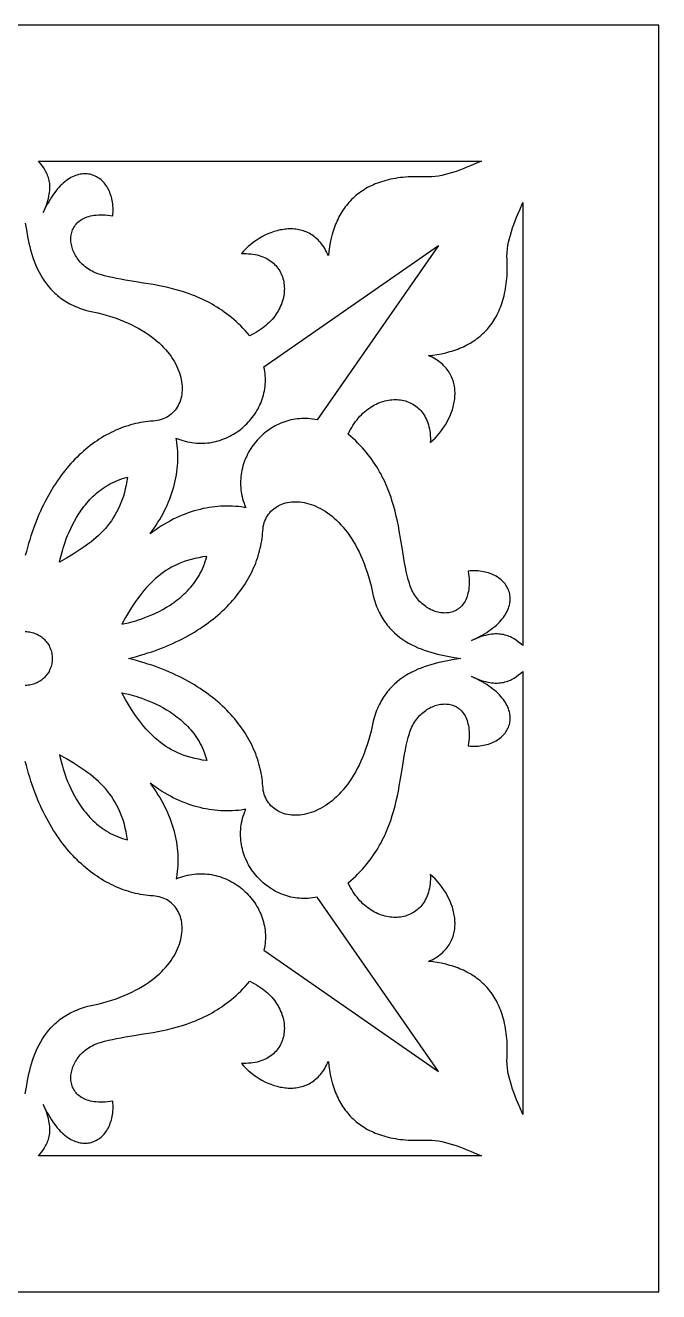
# Model space of a CAD drawing. Extents: x -35 to 35, y -35 to 35.
# Drawn here: x 0 to 35, y -35 to 35 of the extents above; entities that cross this region are included whole.
import ezdxf

# ---------------------------------------------------------------- set-up
doc = ezdxf.new("R2010")
doc.units = 0
doc.header["$MEASUREMENT"] = 0
doc.layers.add('LAYER_1', color=18, linetype='CONTINUOUS')

msp = doc.modelspace()

# ---------------------------------------------------------------- linework, layer by layer
at = {"layer": 'LAYER_1'}
for points in [[(-35, -35), (35, -35), (35, 35), (-35, 35)], [(0.721, 27.5), (25.201, 27.5), (24.801, 27.321), (24.6, 27.235), (24.399, 27.152), (24.199, 27.072), (23.999, 26.997), (23.8, 26.926), (23.603, 26.861), (23.407, 26.802), (23.212, 26.751), (23.02, 26.706), (22.83, 26.67), (22.643, 26.643), (22.459, 26.625), (22.368, 26.62), (22.279, 26.618), (22.189, 26.618), (22.101, 26.621), (21.937, 26.628), (21.775, 26.632), (21.617, 26.633), (21.461, 26.631), (21.308, 26.627), (21.158, 26.619), (21.01, 26.609), (20.866, 26.596), (20.724, 26.58), (20.585, 26.561), (20.448, 26.54), (20.315, 26.516), (20.184, 26.489), (20.056, 26.46), (19.93, 26.428), (19.807, 26.394), (19.687, 26.357), (19.569, 26.317), (19.454, 26.275), (19.342, 26.231), (19.232, 26.184), (19.125, 26.135), (19.02, 26.083), (18.918, 26.029), (18.818, 25.973), (18.721, 25.914), (18.626, 25.854), (18.534, 25.791), (18.444, 25.725), (18.357, 25.658), (18.272, 25.589), (18.19, 25.517), (18.11, 25.443), (18.032, 25.367), (17.957, 25.289), (17.884, 25.21), (17.814, 25.128), (17.746, 25.044), (17.68, 24.958), (17.616, 24.871), (17.555, 24.781), (17.496, 24.69), (17.439, 24.597), (17.385, 24.502), (17.333, 24.405), (17.283, 24.307), (17.235, 24.207), (17.189, 24.105), (17.146, 24.002), (17.105, 23.897), (17.065, 23.79), (17.028, 23.682), (16.994, 23.572), (16.961, 23.461), (16.901, 23.235), (16.85, 23.002), (16.807, 22.764), (16.772, 22.521), (16.745, 22.273), (16.698, 22.378), (16.649, 22.479), (16.597, 22.575), (16.543, 22.667), (16.487, 22.755), (16.429, 22.839), (16.369, 22.919), (16.308, 22.995), (16.244, 23.066), (16.179, 23.134), (16.112, 23.198), (16.043, 23.258), (15.973, 23.315), (15.902, 23.367), (15.829, 23.416), (15.754, 23.462), (15.679, 23.504), (15.602, 23.542), (15.524, 23.577), (15.445, 23.608), (15.365, 23.636), (15.284, 23.661), (15.203, 23.682), (15.12, 23.701), (15.037, 23.716), (14.953, 23.728), (14.868, 23.737), (14.783, 23.743), (14.698, 23.746), (14.612, 23.746), (14.526, 23.743), (14.439, 23.737), (14.352, 23.729), (14.266, 23.718), (14.179, 23.704), (14.092, 23.688), (14.005, 23.669), (13.919, 23.647), (13.746, 23.597), (13.575, 23.538), (13.406, 23.469), (13.239, 23.392), (13.076, 23.307), (12.916, 23.214), (12.76, 23.114), (12.609, 23.006), (12.463, 22.892), (12.322, 22.772), (12.188, 22.646), (12.061, 22.515), (11.941, 22.379), (12.076, 22.383), (12.208, 22.382), (12.335, 22.376), (12.459, 22.365), (12.579, 22.35), (12.694, 22.33), (12.806, 22.305), (12.914, 22.277), (13.018, 22.244), (13.118, 22.207), (13.215, 22.166), (13.307, 22.122), (13.395, 22.074), (13.479, 22.022), (13.56, 21.967), (13.636, 21.909), (13.708, 21.847), (13.777, 21.783), (13.841, 21.716), (13.901, 21.646), (13.957, 21.573), (14.009, 21.498), (14.057, 21.421), (14.101, 21.341), (14.141, 21.26), (14.177, 21.176), (14.209, 21.091), (14.236, 21.004), (14.26, 20.915), (14.279, 20.825), (14.294, 20.734), (14.305, 20.641), (14.312, 20.548), (14.315, 20.453), (14.313, 20.358), (14.307, 20.262), (14.297, 20.166), (14.283, 20.069), (14.265, 19.972), (14.242, 19.875), (14.215, 19.778), (14.184, 19.681), (14.149, 19.584), (14.109, 19.488), (14.065, 19.392), (14.017, 19.297), (13.964, 19.202), (13.907, 19.109), (13.846, 19.016), (13.78, 18.925), (13.711, 18.835), (13.636, 18.746), (13.558, 18.659), (13.475, 18.574), (13.387, 18.491), (13.295, 18.409), (13.199, 18.33), (13.099, 18.252), (12.994, 18.177), (12.884, 18.105), (12.77, 18.035), (12.652, 17.968), (12.529, 17.904), (12.401, 17.842), (12.278, 17.985), (12.153, 18.123), (12.028, 18.256), (11.901, 18.384), (11.774, 18.507), (11.645, 18.626), (11.516, 18.74), (11.386, 18.849), (11.255, 18.955), (11.124, 19.056), (10.992, 19.153), (10.859, 19.246), (10.725, 19.335), (10.592, 19.421), (10.457, 19.503), (10.322, 19.581), (10.187, 19.656), (10.051, 19.727), (9.915, 19.795), (9.779, 19.86), (9.643, 19.922), (9.506, 19.981), (9.369, 20.038), (9.232, 20.091), (8.958, 20.191), (8.684, 20.28), (8.411, 20.362), (8.138, 20.435), (7.866, 20.501), (7.596, 20.561), (7.327, 20.615), (7.061, 20.665), (6.536, 20.755), (6.023, 20.837), (5.526, 20.918), (5.284, 20.961), (5.047, 21.005), (4.815, 21.053), (4.589, 21.104), (4.369, 21.161), (4.155, 21.223), (4.056, 21.253), (3.961, 21.286), (3.868, 21.323), (3.777, 21.363), (3.69, 21.407), (3.605, 21.453), (3.523, 21.503), (3.444, 21.555), (3.368, 21.61), (3.295, 21.667), (3.225, 21.726), (3.158, 21.788), (3.094, 21.852), (3.034, 21.917), (2.976, 21.985), (2.922, 22.054), (2.87, 22.124), (2.822, 22.196), (2.778, 22.269), (2.737, 22.342), (2.699, 22.417), (2.664, 22.493), (2.633, 22.569), (2.606, 22.646), (2.582, 22.723), (2.562, 22.8), (2.545, 22.877), (2.532, 22.954), (2.523, 23.031), (2.517, 23.108), (2.515, 23.184), (2.517, 23.259), (2.523, 23.334), (2.533, 23.407), (2.547, 23.48), (2.565, 23.551), (2.586, 23.621), (2.612, 23.69), (2.642, 23.756), (2.676, 23.821), (2.714, 23.884), (2.756, 23.945), (2.803, 24.004), (2.854, 24.06), (2.909, 24.114), (2.969, 24.166), (3.033, 24.214), (3.101, 24.26), (3.174, 24.302), (3.252, 24.341), (3.334, 24.377), (3.42, 24.409), (3.511, 24.438), (3.607, 24.463), (3.708, 24.484), (3.813, 24.501), (3.923, 24.514), (4.038, 24.522), (4.158, 24.526), (4.283, 24.526), (4.413, 24.52), (4.547, 24.51), (4.687, 24.494), (4.832, 24.474), (4.841, 24.587), (4.846, 24.699), (4.848, 24.808), (4.845, 24.915), (4.839, 25.021), (4.829, 25.124), (4.815, 25.224), (4.798, 25.323), (4.778, 25.418), (4.754, 25.512), (4.727, 25.602), (4.697, 25.69), (4.664, 25.775), (4.628, 25.858), (4.589, 25.937), (4.548, 26.014), (4.503, 26.087), (4.456, 26.157), (4.407, 26.224), (4.355, 26.288), (4.3, 26.348), (4.244, 26.405), (4.185, 26.458), (4.124, 26.508), (4.061, 26.554), (3.997, 26.596), (3.93, 26.634), (3.862, 26.669), (3.792, 26.699), (3.72, 26.725), (3.647, 26.748), (3.573, 26.766), (3.498, 26.779), (3.421, 26.789), (3.343, 26.794), (3.264, 26.794), (3.184, 26.79), (3.103, 26.781), (3.022, 26.767), (2.94, 26.749), (2.857, 26.725), (2.774, 26.697), (2.69, 26.663), (2.606, 26.625), (2.522, 26.581), (2.437, 26.532), (2.353, 26.477), (2.268, 26.417), (2.184, 26.352), (2.1, 26.281), (2.016, 26.204), (1.933, 26.121), (1.85, 26.033), (1.768, 25.939), (1.686, 25.838), (1.605, 25.732), (1.525, 25.62), (1.445, 25.501), (1.367, 25.376), (1.29, 25.245), (1.214, 25.107), (1.139, 24.963), (1.065, 24.812), (0.993, 24.655), (1.057, 24.796), (1.113, 24.933), (1.163, 25.065), (1.207, 25.193), (1.245, 25.316), (1.277, 25.435), (1.303, 25.55), (1.324, 25.661), (1.339, 25.768), (1.349, 25.871), (1.355, 25.971), (1.356, 26.067), (1.353, 26.161), (1.345, 26.251), (1.333, 26.338), (1.318, 26.422), (1.299, 26.503), (1.276, 26.582), (1.251, 26.659), (1.222, 26.733), (1.191, 26.805), (1.157, 26.876), (1.12, 26.944), (1.082, 27.011), (0.999, 27.139), (0.911, 27.263), (0.817, 27.383)], [(27.5, 25.201), (27.5, 0.721), (27.383, 0.817), (27.263, 0.91), (27.139, 0.999), (27.011, 1.082), (26.944, 1.12), (26.876, 1.157), (26.805, 1.191), (26.733, 1.222), (26.659, 1.251), (26.582, 1.276), (26.503, 1.299), (26.422, 1.318), (26.338, 1.333), (26.251, 1.345), (26.161, 1.353), (26.067, 1.356), (25.971, 1.355), (25.871, 1.349), (25.768, 1.339), (25.661, 1.324), (25.55, 1.303), (25.435, 1.277), (25.316, 1.245), (25.193, 1.207), (25.065, 1.163), (24.933, 1.113), (24.796, 1.057), (24.655, 0.993), (24.812, 1.065), (24.963, 1.139), (25.107, 1.214), (25.245, 1.29), (25.376, 1.367), (25.501, 1.445), (25.62, 1.525), (25.732, 1.605), (25.839, 1.686), (25.939, 1.768), (26.033, 1.85), (26.122, 1.933), (26.204, 2.016), (26.281, 2.1), (26.352, 2.184), (26.417, 2.268), (26.477, 2.353), (26.532, 2.437), (26.581, 2.522), (26.625, 2.606), (26.663, 2.69), (26.697, 2.774), (26.725, 2.857), (26.749, 2.94), (26.767, 3.022), (26.781, 3.103), (26.79, 3.184), (26.794, 3.264), (26.794, 3.343), (26.789, 3.421), (26.78, 3.497), (26.766, 3.573), (26.748, 3.647), (26.726, 3.72), (26.699, 3.792), (26.669, 3.862), (26.634, 3.93), (26.596, 3.996), (26.554, 4.061), (26.508, 4.124), (26.458, 4.185), (26.405, 4.244), (26.348, 4.3), (26.288, 4.355), (26.224, 4.406), (26.157, 4.456), (26.087, 4.503), (26.014, 4.547), (25.937, 4.589), (25.858, 4.628), (25.776, 4.664), (25.69, 4.697), (25.602, 4.727), (25.512, 4.754), (25.419, 4.778), (25.323, 4.798), (25.225, 4.815), (25.124, 4.829), (25.021, 4.839), (24.916, 4.845), (24.808, 4.848), (24.699, 4.846), (24.587, 4.841), (24.474, 4.832), (24.495, 4.687), (24.51, 4.547), (24.521, 4.413), (24.526, 4.283), (24.527, 4.158), (24.523, 4.038), (24.514, 3.923), (24.501, 3.813), (24.484, 3.708), (24.463, 3.607), (24.438, 3.511), (24.41, 3.42), (24.377, 3.334), (24.341, 3.252), (24.302, 3.174), (24.26, 3.101), (24.214, 3.033), (24.166, 2.969), (24.115, 2.909), (24.061, 2.854), (24.004, 2.803), (23.946, 2.756), (23.885, 2.714), (23.822, 2.676), (23.757, 2.642), (23.69, 2.612), (23.621, 2.586), (23.552, 2.565), (23.48, 2.547), (23.408, 2.533), (23.334, 2.523), (23.26, 2.517), (23.184, 2.515), (23.108, 2.517), (23.032, 2.523), (22.955, 2.532), (22.878, 2.545), (22.8, 2.562), (22.723, 2.582), (22.646, 2.606), (22.569, 2.633), (22.493, 2.664), (22.418, 2.699), (22.343, 2.737), (22.269, 2.778), (22.196, 2.822), (22.124, 2.87), (22.054, 2.922), (21.985, 2.976), (21.917, 3.034), (21.852, 3.094), (21.788, 3.158), (21.727, 3.225), (21.667, 3.295), (21.61, 3.368), (21.555, 3.444), (21.503, 3.523), (21.454, 3.605), (21.407, 3.69), (21.364, 3.777), (21.323, 3.868), (21.286, 3.961), (21.253, 4.056), (21.223, 4.155), (21.161, 4.369), (21.104, 4.589), (21.053, 4.815), (21.005, 5.047), (20.961, 5.284), (20.919, 5.526), (20.838, 6.023), (20.756, 6.536), (20.666, 7.061), (20.615, 7.327), (20.561, 7.596), (20.501, 7.866), (20.435, 8.138), (20.362, 8.411), (20.281, 8.684), (20.191, 8.958), (20.091, 9.232), (20.038, 9.369), (19.982, 9.506), (19.922, 9.643), (19.86, 9.779), (19.795, 9.915), (19.727, 10.051), (19.656, 10.187), (19.581, 10.322), (19.503, 10.457), (19.421, 10.592), (19.335, 10.725), (19.246, 10.859), (19.153, 10.992), (19.056, 11.124), (18.955, 11.255), (18.849, 11.386), (18.74, 11.516), (18.626, 11.645), (18.507, 11.774), (18.384, 11.901), (18.256, 12.028), (18.123, 12.153), (17.985, 12.278), (17.842, 12.401), (17.904, 12.529), (17.968, 12.652), (18.035, 12.77), (18.105, 12.884), (18.177, 12.994), (18.252, 13.099), (18.33, 13.199), (18.409, 13.295), (18.491, 13.387), (18.574, 13.475), (18.659, 13.558), (18.746, 13.636), (18.835, 13.71), (18.925, 13.78), (19.016, 13.846), (19.109, 13.907), (19.202, 13.964), (19.297, 14.017), (19.392, 14.065), (19.488, 14.109), (19.584, 14.149), (19.681, 14.184), (19.778, 14.215), (19.875, 14.242), (19.972, 14.265), (20.069, 14.283), (20.166, 14.297), (20.262, 14.307), (20.358, 14.313), (20.453, 14.314), (20.548, 14.312), (20.641, 14.305), (20.734, 14.294), (20.825, 14.279), (20.915, 14.259), (21.004, 14.236), (21.091, 14.208), (21.176, 14.177), (21.26, 14.141), (21.342, 14.101), (21.421, 14.057), (21.498, 14.009), (21.573, 13.957), (21.646, 13.901), (21.716, 13.841), (21.783, 13.776), (21.848, 13.708), (21.909, 13.636), (21.967, 13.559), (22.022, 13.479), (22.074, 13.395), (22.122, 13.307), (22.166, 13.214), (22.207, 13.118), (22.244, 13.018), (22.277, 12.914), (22.306, 12.806), (22.33, 12.694), (22.35, 12.578), (22.365, 12.458), (22.376, 12.335), (22.382, 12.207), (22.383, 12.076), (22.379, 11.941), (22.515, 12.061), (22.646, 12.188), (22.772, 12.322), (22.892, 12.462), (23.006, 12.608), (23.114, 12.76), (23.214, 12.916), (23.307, 13.076), (23.392, 13.239), (23.47, 13.406), (23.538, 13.575), (23.598, 13.746), (23.648, 13.918), (23.669, 14.005), (23.688, 14.092), (23.704, 14.179), (23.718, 14.266), (23.729, 14.352), (23.737, 14.439), (23.743, 14.525), (23.746, 14.612), (23.746, 14.698), (23.743, 14.783), (23.737, 14.868), (23.728, 14.953), (23.716, 15.037), (23.701, 15.12), (23.683, 15.203), (23.661, 15.284), (23.636, 15.365), (23.608, 15.445), (23.577, 15.524), (23.542, 15.602), (23.504, 15.679), (23.462, 15.754), (23.417, 15.829), (23.368, 15.902), (23.315, 15.973), (23.259, 16.043), (23.198, 16.112), (23.134, 16.179), (23.067, 16.244), (22.995, 16.308), (22.919, 16.369), (22.839, 16.429), (22.755, 16.487), (22.667, 16.543), (22.575, 16.597), (22.479, 16.648), (22.378, 16.698), (22.273, 16.745), (22.521, 16.772), (22.764, 16.807), (23.002, 16.85), (23.235, 16.901), (23.461, 16.961), (23.573, 16.993), (23.682, 17.028), (23.79, 17.065), (23.897, 17.105), (24.002, 17.146), (24.105, 17.189), (24.207, 17.235), (24.307, 17.283), (24.406, 17.333), (24.502, 17.385), (24.597, 17.439), (24.69, 17.496), (24.781, 17.555), (24.871, 17.616), (24.958, 17.68), (25.044, 17.746), (25.128, 17.814), (25.21, 17.884), (25.29, 17.957), (25.367, 18.032), (25.443, 18.11), (25.517, 18.19), (25.589, 18.272), (25.658, 18.357), (25.726, 18.444), (25.791, 18.534), (25.854, 18.626), (25.915, 18.721), (25.973, 18.818), (26.029, 18.918), (26.083, 19.02), (26.135, 19.124), (26.184, 19.232), (26.231, 19.342), (26.275, 19.454), (26.317, 19.569), (26.357, 19.687), (26.394, 19.807), (26.428, 19.93), (26.46, 20.056), (26.489, 20.184), (26.516, 20.315), (26.54, 20.448), (26.561, 20.585), (26.58, 20.724), (26.596, 20.866), (26.609, 21.01), (26.619, 21.158), (26.627, 21.308), (26.631, 21.461), (26.633, 21.617), (26.632, 21.775), (26.628, 21.937), (26.621, 22.101), (26.618, 22.189), (26.618, 22.278), (26.62, 22.368), (26.625, 22.459), (26.643, 22.643), (26.67, 22.83), (26.706, 23.02), (26.751, 23.212), (26.803, 23.407), (26.861, 23.603), (26.926, 23.8), (26.997, 23.999), (27.072, 24.199), (27.152, 24.399), (27.235, 24.6), (27.321, 24.8)], [(22.826, 22.826), (16.12, 13.186), (15.996, 13.211), (15.873, 13.232), (15.751, 13.247), (15.628, 13.258), (15.507, 13.265), (15.386, 13.266), (15.266, 13.264), (15.147, 13.257), (15.028, 13.245), (14.911, 13.229), (14.795, 13.21), (14.68, 13.186), (14.566, 13.158), (14.453, 13.126), (14.342, 13.09), (14.232, 13.051), (14.123, 13.008), (14.017, 12.961), (13.912, 12.911), (13.808, 12.857), (13.707, 12.8), (13.608, 12.74), (13.51, 12.677), (13.415, 12.61), (13.321, 12.541), (13.23, 12.468), (13.141, 12.393), (13.055, 12.315), (12.971, 12.234), (12.89, 12.151), (12.811, 12.065), (12.735, 11.977), (12.661, 11.886), (12.591, 11.793), (12.523, 11.698), (12.459, 11.6), (12.397, 11.501), (12.339, 11.399), (12.284, 11.296), (12.232, 11.191), (12.184, 11.084), (12.139, 10.976), (12.097, 10.866), (12.059, 10.754), (12.025, 10.641), (11.995, 10.527), (11.969, 10.412), (11.946, 10.295), (11.927, 10.177), (11.913, 10.059), (11.903, 9.939), (11.897, 9.819), (11.895, 9.698), (11.897, 9.576), (11.905, 9.453), (11.916, 9.33), (11.932, 9.207), (11.953, 9.083), (11.979, 8.959), (12.01, 8.835), (12.045, 8.711), (12.086, 8.587), (12.131, 8.462), (12.182, 8.338), (12.092, 8.351), (11.934, 8.375), (11.775, 8.394), (11.616, 8.409), (11.455, 8.42), (11.294, 8.426), (11.132, 8.428), (10.97, 8.425), (10.807, 8.418), (10.644, 8.407), (10.48, 8.391), (10.316, 8.371), (10.152, 8.346), (9.987, 8.317), (9.822, 8.284), (9.657, 8.245), (9.492, 8.203), (9.327, 8.155), (9.162, 8.104), (8.997, 8.047), (8.832, 7.986), (8.668, 7.921), (8.504, 7.85), (8.34, 7.775), (8.177, 7.696), (8.014, 7.612), (7.851, 7.523), (7.689, 7.429), (7.528, 7.331), (7.368, 7.228), (7.208, 7.12), (7.049, 7.008), (6.891, 6.891), (7.008, 7.049), (7.121, 7.208), (7.228, 7.367), (7.331, 7.528), (7.43, 7.689), (7.523, 7.851), (7.612, 8.013), (7.696, 8.176), (7.776, 8.34), (7.851, 8.504), (7.921, 8.668), (7.986, 8.832), (8.047, 8.997), (8.104, 9.162), (8.156, 9.327), (8.203, 9.492), (8.246, 9.657), (8.284, 9.822), (8.317, 9.987), (8.347, 10.151), (8.371, 10.316), (8.391, 10.48), (8.407, 10.644), (8.419, 10.807), (8.425, 10.97), (8.428, 11.132), (8.426, 11.294), (8.42, 11.455), (8.409, 11.615), (8.394, 11.775), (8.375, 11.934), (8.351, 12.092), (8.339, 12.182), (8.463, 12.131), (8.587, 12.086), (8.711, 12.045), (8.835, 12.009), (8.96, 11.979), (9.084, 11.953), (9.207, 11.932), (9.331, 11.916), (9.454, 11.904), (9.576, 11.897), (9.698, 11.895), (9.819, 11.896), (9.939, 11.902), (10.059, 11.913), (10.178, 11.927), (10.295, 11.946), (10.412, 11.968), (10.527, 11.995), (10.642, 12.025), (10.754, 12.059), (10.866, 12.097), (10.976, 12.138), (11.084, 12.183), (11.191, 12.232), (11.296, 12.284), (11.4, 12.339), (11.501, 12.397), (11.6, 12.459), (11.698, 12.523), (11.793, 12.591), (11.886, 12.661), (11.977, 12.735), (12.065, 12.811), (12.151, 12.89), (12.235, 12.971), (12.315, 13.055), (12.393, 13.141), (12.469, 13.23), (12.541, 13.321), (12.611, 13.414), (12.677, 13.51), (12.741, 13.607), (12.801, 13.707), (12.858, 13.808), (12.911, 13.912), (12.961, 14.017), (13.008, 14.123), (13.051, 14.232), (13.091, 14.342), (13.126, 14.453), (13.158, 14.565), (13.186, 14.679), (13.21, 14.795), (13.23, 14.911), (13.245, 15.028), (13.257, 15.147), (13.264, 15.266), (13.267, 15.386), (13.265, 15.507), (13.259, 15.628), (13.248, 15.751), (13.232, 15.873), (13.212, 15.996), (13.186, 16.12)], [(1.897, 5.327), (1.93, 5.497), (1.976, 5.694), (2.046, 5.953), (2.09, 6.101), (2.14, 6.261), (2.198, 6.431), (2.264, 6.61), (2.337, 6.796), (2.418, 6.989), (2.508, 7.186), (2.606, 7.387), (2.713, 7.59), (2.83, 7.794), (2.957, 7.997), (3.024, 8.099), (3.094, 8.199), (3.166, 8.299), (3.241, 8.399), (3.319, 8.497), (3.399, 8.593), (3.482, 8.689), (3.568, 8.783), (3.657, 8.875), (3.749, 8.965), (3.843, 9.053), (3.941, 9.139), (4.042, 9.223), (4.145, 9.304), (4.252, 9.383), (4.362, 9.459), (4.476, 9.531), (4.592, 9.601), (4.712, 9.667), (4.835, 9.73), (4.961, 9.789), (5.091, 9.844), (5.224, 9.895), (5.361, 9.942), (5.501, 9.985), (5.645, 10.023), (5.611, 9.798), (5.571, 9.58), (5.526, 9.37), (5.474, 9.167), (5.417, 8.971), (5.354, 8.782), (5.285, 8.598), (5.211, 8.421), (5.131, 8.25), (5.046, 8.085), (4.955, 7.924), (4.859, 7.769), (4.758, 7.619), (4.651, 7.473), (4.539, 7.331), (4.422, 7.194), (4.3, 7.06), (4.173, 6.93), (4.04, 6.803), (3.903, 6.679), (3.761, 6.557), (3.615, 6.438), (3.463, 6.322), (3.307, 6.207), (3.146, 6.094), (2.981, 5.982), (2.811, 5.871), (2.637, 5.762), (2.458, 5.653), (2.275, 5.544)], [(5.699, 0), (5.921, 0.056), (6.14, 0.115), (6.356, 0.176), (6.568, 0.24), (6.777, 0.306), (6.983, 0.374), (7.185, 0.445), (7.384, 0.518), (7.579, 0.593), (7.771, 0.671), (7.959, 0.751), (8.144, 0.833), (8.326, 0.917), (8.504, 1.003), (8.679, 1.091), (8.851, 1.181), (9.019, 1.273), (9.184, 1.367), (9.345, 1.463), (9.503, 1.561), (9.657, 1.66), (9.809, 1.761), (9.957, 1.864), (10.101, 1.969), (10.242, 2.075), (10.38, 2.182), (10.514, 2.292), (10.645, 2.403), (10.773, 2.515), (10.897, 2.628), (11.018, 2.743), (11.135, 2.86), (11.249, 2.978), (11.36, 3.097), (11.467, 3.217), (11.571, 3.338), (11.672, 3.461), (11.769, 3.584), (11.863, 3.709), (11.954, 3.835), (12.041, 3.961), (12.125, 4.089), (12.205, 4.218), (12.282, 4.347), (12.356, 4.477), (12.427, 4.608), (12.494, 4.74), (12.558, 4.873), (12.618, 5.006), (12.675, 5.14), (12.729, 5.274), (12.779, 5.409), (12.826, 5.544), (12.87, 5.68), (12.91, 5.816), (12.947, 5.953), (12.981, 6.09), (13.011, 6.228), (13.038, 6.365), (13.062, 6.503), (13.083, 6.641), (13.1, 6.779), (13.113, 6.918), (13.124, 7.056), (13.135, 7.175), (13.152, 7.29), (13.176, 7.402), (13.206, 7.509), (13.242, 7.612), (13.284, 7.71), (13.332, 7.804), (13.384, 7.894), (13.443, 7.979), (13.506, 8.06), (13.574, 8.136), (13.647, 8.207), (13.724, 8.273), (13.805, 8.335), (13.891, 8.391), (13.981, 8.443), (14.074, 8.489), (14.171, 8.53), (14.271, 8.566), (14.374, 8.596), (14.481, 8.621), (14.59, 8.641), (14.702, 8.655), (14.816, 8.663), (14.933, 8.665), (15.051, 8.662), (15.172, 8.653), (15.294, 8.637), (15.417, 8.616), (15.542, 8.588), (15.668, 8.555), (15.795, 8.515), (15.923, 8.468), (16.051, 8.416), (16.179, 8.356), (16.308, 8.29), (16.437, 8.218), (16.565, 8.138), (16.693, 8.052), (16.821, 7.959), (16.948, 7.859), (17.074, 7.752), (17.198, 7.638), (17.322, 7.517), (17.444, 7.388), (17.564, 7.252), (17.682, 7.108), (17.798, 6.957), (17.912, 6.799), (18.024, 6.632), (18.133, 6.458), (18.239, 6.276), (18.342, 6.086), (18.442, 5.889), (18.538, 5.683), (18.631, 5.469), (18.72, 5.247), (18.805, 5.016), (18.886, 4.778), (18.963, 4.53), (19.035, 4.275), (19.103, 4.01), (19.165, 3.737), (19.223, 3.455), (19.257, 3.334), (19.293, 3.216), (19.331, 3.101), (19.371, 2.988), (19.413, 2.879), (19.458, 2.772), (19.504, 2.668), (19.552, 2.566), (19.603, 2.468), (19.655, 2.372), (19.708, 2.279), (19.764, 2.188), (19.821, 2.1), (19.88, 2.014), (19.941, 1.931), (20.003, 1.85), (20.067, 1.772), (20.132, 1.695), (20.199, 1.621), (20.267, 1.55), (20.337, 1.48), (20.408, 1.413), (20.554, 1.285), (20.705, 1.165), (20.86, 1.053), (21.019, 0.948), (21.183, 0.851), (21.35, 0.76), (21.52, 0.676), (21.694, 0.598), (21.869, 0.526), (22.047, 0.459), (22.227, 0.398), (22.409, 0.341), (22.592, 0.29), (22.776, 0.242), (22.96, 0.198), (23.144, 0.158), (23.329, 0.121), (23.696, 0.056), (24.059, 0), (23.696, -0.056), (23.329, -0.122), (23.144, -0.158), (22.96, -0.198), (22.776, -0.242), (22.592, -0.29), (22.409, -0.342), (22.227, -0.398), (22.047, -0.459), (21.869, -0.526), (21.694, -0.598), (21.52, -0.676), (21.35, -0.76), (21.183, -0.851), (21.019, -0.948), (20.86, -1.053), (20.705, -1.165), (20.554, -1.285), (20.408, -1.413), (20.337, -1.481), (20.267, -1.55), (20.199, -1.622), (20.132, -1.696), (20.067, -1.772), (20.003, -1.85), (19.941, -1.931), (19.88, -2.014), (19.821, -2.1), (19.764, -2.188), (19.708, -2.279), (19.655, -2.372), (19.603, -2.468), (19.552, -2.567), (19.504, -2.668), (19.458, -2.772), (19.413, -2.879), (19.371, -2.988), (19.331, -3.101), (19.293, -3.216), (19.257, -3.334), (19.223, -3.456), (19.165, -3.737), (19.103, -4.01), (19.035, -4.275), (18.963, -4.53), (18.886, -4.778), (18.805, -5.017), (18.72, -5.247), (18.631, -5.469), (18.538, -5.683), (18.442, -5.889), (18.342, -6.087), (18.239, -6.276), (18.133, -6.458), (18.024, -6.632), (17.912, -6.799), (17.798, -6.957), (17.682, -7.108), (17.564, -7.252), (17.444, -7.388), (17.322, -7.517), (17.198, -7.638), (17.074, -7.752), (16.948, -7.859), (16.821, -7.959), (16.693, -8.053), (16.565, -8.139), (16.437, -8.218), (16.308, -8.291), (16.179, -8.356), (16.051, -8.416), (15.923, -8.469), (15.795, -8.515), (15.668, -8.555), (15.542, -8.589), (15.417, -8.616), (15.294, -8.637), (15.172, -8.653), (15.051, -8.662), (14.933, -8.665), (14.816, -8.663), (14.702, -8.655), (14.59, -8.641), (14.481, -8.621), (14.374, -8.596), (14.271, -8.566), (14.171, -8.53), (14.074, -8.489), (13.981, -8.443), (13.891, -8.391), (13.805, -8.335), (13.724, -8.274), (13.647, -8.207), (13.574, -8.136), (13.506, -8.06), (13.443, -7.979), (13.384, -7.894), (13.332, -7.804), (13.284, -7.71), (13.242, -7.612), (13.206, -7.509), (13.176, -7.402), (13.152, -7.291), (13.135, -7.175), (13.124, -7.056), (13.113, -6.918), (13.1, -6.779), (13.083, -6.641), (13.062, -6.503), (13.038, -6.365), (13.011, -6.228), (12.981, -6.09), (12.947, -5.953), (12.91, -5.817), (12.87, -5.68), (12.826, -5.544), (12.779, -5.409), (12.729, -5.274), (12.675, -5.14), (12.618, -5.006), (12.558, -4.873), (12.494, -4.74), (12.427, -4.608), (12.356, -4.477), (12.282, -4.347), (12.205, -4.218), (12.125, -4.089), (12.041, -3.962), (11.954, -3.835), (11.863, -3.709), (11.769, -3.584), (11.672, -3.461), (11.571, -3.338), (11.467, -3.217), (11.36, -3.097), (11.249, -2.978), (11.135, -2.86), (11.018, -2.744), (10.897, -2.629), (10.773, -2.515), (10.645, -2.403), (10.514, -2.292), (10.38, -2.183), (10.242, -2.075), (10.101, -1.969), (9.957, -1.864), (9.809, -1.761), (9.657, -1.66), (9.503, -1.561), (9.345, -1.463), (9.184, -1.367), (9.019, -1.273), (8.851, -1.181), (8.679, -1.091), (8.504, -1.003), (8.326, -0.917), (8.144, -0.833), (7.959, -0.751), (7.771, -0.671), (7.579, -0.594), (7.384, -0.518), (7.185, -0.445), (6.983, -0.374), (6.777, -0.306), (6.568, -0.24), (6.356, -0.176), (6.14, -0.115), (5.921, -0.056)], [(5.327, 1.896), (5.497, 1.93), (5.695, 1.976), (5.953, 2.045), (6.102, 2.089), (6.262, 2.14), (6.432, 2.198), (6.611, 2.263), (6.797, 2.336), (6.989, 2.418), (7.186, 2.507), (7.387, 2.606), (7.59, 2.713), (7.794, 2.83), (7.998, 2.957), (8.099, 3.024), (8.2, 3.094), (8.3, 3.166), (8.399, 3.241), (8.497, 3.318), (8.594, 3.399), (8.689, 3.482), (8.783, 3.568), (8.875, 3.657), (8.966, 3.748), (9.054, 3.843), (9.14, 3.941), (9.224, 4.041), (9.305, 4.145), (9.383, 4.252), (9.459, 4.362), (9.532, 4.475), (9.601, 4.592), (9.667, 4.711), (9.73, 4.834), (9.789, 4.961), (9.844, 5.091), (9.895, 5.224), (9.943, 5.36), (9.985, 5.501), (10.024, 5.645), (9.798, 5.611), (9.581, 5.571), (9.371, 5.525), (9.167, 5.474), (8.971, 5.417), (8.782, 5.354), (8.599, 5.285), (8.422, 5.211), (8.25, 5.131), (8.085, 5.046), (7.925, 4.955), (7.769, 4.859), (7.619, 4.757), (7.473, 4.651), (7.332, 4.539), (7.194, 4.422), (7.06, 4.3), (6.93, 4.172), (6.803, 4.04), (6.679, 3.903), (6.557, 3.761), (6.439, 3.614), (6.322, 3.463), (6.207, 3.307), (6.094, 3.146), (5.982, 2.981), (5.872, 2.811), (5.762, 2.637), (5.653, 2.458), (5.544, 2.275)], [(27.5, -0.722), (27.5, -25.201), (27.321, -24.801), (27.235, -24.6), (27.152, -24.399), (27.072, -24.199), (26.997, -23.999), (26.926, -23.8), (26.861, -23.603), (26.803, -23.407), (26.751, -23.212), (26.706, -23.02), (26.67, -22.83), (26.643, -22.643), (26.625, -22.459), (26.62, -22.369), (26.618, -22.279), (26.618, -22.19), (26.621, -22.101), (26.628, -21.937), (26.632, -21.776), (26.633, -21.617), (26.631, -21.461), (26.627, -21.308), (26.619, -21.158), (26.609, -21.01), (26.596, -20.866), (26.58, -20.724), (26.561, -20.585), (26.54, -20.449), (26.516, -20.315), (26.489, -20.184), (26.46, -20.056), (26.428, -19.93), (26.394, -19.807), (26.357, -19.687), (26.317, -19.569), (26.275, -19.454), (26.231, -19.342), (26.184, -19.232), (26.135, -19.125), (26.083, -19.02), (26.029, -18.918), (25.973, -18.818), (25.915, -18.721), (25.854, -18.626), (25.791, -18.534), (25.726, -18.444), (25.658, -18.357), (25.589, -18.272), (25.517, -18.19), (25.443, -18.11), (25.367, -18.032), (25.29, -17.957), (25.21, -17.884), (25.128, -17.814), (25.044, -17.746), (24.958, -17.68), (24.871, -17.616), (24.781, -17.555), (24.69, -17.496), (24.597, -17.439), (24.502, -17.385), (24.406, -17.333), (24.307, -17.283), (24.207, -17.235), (24.105, -17.189), (24.002, -17.146), (23.897, -17.105), (23.79, -17.065), (23.682, -17.028), (23.573, -16.994), (23.461, -16.961), (23.235, -16.901), (23.002, -16.85), (22.764, -16.807), (22.521, -16.772), (22.273, -16.745), (22.378, -16.698), (22.479, -16.648), (22.575, -16.597), (22.667, -16.543), (22.755, -16.487), (22.839, -16.429), (22.919, -16.369), (22.995, -16.308), (23.067, -16.244), (23.134, -16.179), (23.198, -16.112), (23.259, -16.043), (23.315, -15.973), (23.368, -15.902), (23.417, -15.829), (23.462, -15.754), (23.504, -15.679), (23.542, -15.602), (23.577, -15.524), (23.608, -15.445), (23.636, -15.365), (23.661, -15.284), (23.683, -15.203), (23.701, -15.12), (23.716, -15.037), (23.728, -14.953), (23.737, -14.868), (23.743, -14.783), (23.746, -14.698), (23.746, -14.612), (23.743, -14.525), (23.737, -14.439), (23.729, -14.352), (23.718, -14.266), (23.704, -14.179), (23.688, -14.092), (23.669, -14.005), (23.648, -13.918), (23.598, -13.746), (23.538, -13.575), (23.47, -13.406), (23.392, -13.239), (23.307, -13.076), (23.214, -12.916), (23.114, -12.76), (23.006, -12.608), (22.892, -12.462), (22.772, -12.322), (22.646, -12.188), (22.515, -12.061), (22.379, -11.941), (22.383, -12.076), (22.382, -12.208), (22.376, -12.335), (22.365, -12.459), (22.35, -12.578), (22.33, -12.694), (22.306, -12.806), (22.277, -12.914), (22.244, -13.018), (22.207, -13.118), (22.166, -13.214), (22.122, -13.307), (22.074, -13.395), (22.022, -13.479), (21.967, -13.56), (21.909, -13.636), (21.848, -13.708), (21.783, -13.776), (21.716, -13.841), (21.646, -13.901), (21.573, -13.957), (21.498, -14.009), (21.421, -14.057), (21.342, -14.101), (21.26, -14.141), (21.176, -14.177), (21.091, -14.209), (21.004, -14.236), (20.915, -14.26), (20.825, -14.279), (20.734, -14.294), (20.641, -14.305), (20.548, -14.312), (20.453, -14.314), (20.358, -14.313), (20.262, -14.307), (20.166, -14.297), (20.069, -14.283), (19.972, -14.265), (19.875, -14.242), (19.778, -14.215), (19.681, -14.184), (19.584, -14.149), (19.488, -14.109), (19.392, -14.065), (19.297, -14.017), (19.202, -13.964), (19.109, -13.907), (19.016, -13.846), (18.925, -13.781), (18.835, -13.711), (18.746, -13.636), (18.659, -13.558), (18.574, -13.475), (18.491, -13.387), (18.409, -13.296), (18.33, -13.199), (18.252, -13.099), (18.177, -12.994), (18.105, -12.884), (18.035, -12.77), (17.968, -12.652), (17.904, -12.529), (17.842, -12.402), (17.985, -12.278), (18.123, -12.153), (18.256, -12.028), (18.384, -11.901), (18.507, -11.774), (18.626, -11.645), (18.74, -11.516), (18.849, -11.386), (18.955, -11.255), (19.056, -11.124), (19.153, -10.992), (19.246, -10.859), (19.335, -10.726), (19.421, -10.592), (19.503, -10.457), (19.581, -10.322), (19.656, -10.187), (19.727, -10.051), (19.795, -9.915), (19.86, -9.779), (19.922, -9.643), (19.982, -9.506), (20.038, -9.369), (20.091, -9.232), (20.191, -8.958), (20.281, -8.684), (20.362, -8.411), (20.435, -8.138), (20.501, -7.866), (20.561, -7.596), (20.615, -7.327), (20.666, -7.061), (20.756, -6.536), (20.838, -6.023), (20.919, -5.526), (20.961, -5.284), (21.005, -5.047), (21.053, -4.815), (21.104, -4.589), (21.161, -4.369), (21.223, -4.154), (21.253, -4.056), (21.286, -3.96), (21.323, -3.867), (21.364, -3.777), (21.407, -3.69), (21.454, -3.605), (21.503, -3.523), (21.555, -3.444), (21.61, -3.368), (21.667, -3.295), (21.727, -3.225), (21.788, -3.158), (21.852, -3.094), (21.917, -3.033), (21.985, -2.976), (22.054, -2.921), (22.124, -2.87), (22.196, -2.822), (22.269, -2.778), (22.343, -2.737), (22.418, -2.699), (22.493, -2.664), (22.569, -2.633), (22.646, -2.606), (22.723, -2.582), (22.8, -2.562), (22.878, -2.545), (22.955, -2.532), (23.032, -2.523), (23.108, -2.517), (23.184, -2.515), (23.26, -2.517), (23.334, -2.523), (23.408, -2.533), (23.48, -2.547), (23.552, -2.565), (23.621, -2.586), (23.69, -2.612), (23.757, -2.642), (23.822, -2.676), (23.885, -2.714), (23.946, -2.756), (24.004, -2.803), (24.061, -2.854), (24.115, -2.909), (24.166, -2.969), (24.214, -3.033), (24.26, -3.101), (24.302, -3.174), (24.341, -3.252), (24.377, -3.334), (24.41, -3.42), (24.438, -3.511), (24.463, -3.607), (24.484, -3.708), (24.501, -3.813), (24.514, -3.923), (24.523, -4.038), (24.527, -4.158), (24.526, -4.283), (24.521, -4.413), (24.51, -4.547), (24.495, -4.687), (24.474, -4.832), (24.587, -4.841), (24.699, -4.846), (24.808, -4.848), (24.916, -4.845), (25.021, -4.839), (25.124, -4.829), (25.225, -4.815), (25.323, -4.798), (25.419, -4.778), (25.512, -4.754), (25.602, -4.727), (25.69, -4.697), (25.776, -4.664), (25.858, -4.628), (25.937, -4.589), (26.014, -4.548), (26.087, -4.503), (26.157, -4.456), (26.224, -4.407), (26.288, -4.355), (26.348, -4.3), (26.405, -4.244), (26.458, -4.185), (26.508, -4.124), (26.554, -4.061), (26.596, -3.997), (26.634, -3.93), (26.669, -3.862), (26.699, -3.792), (26.726, -3.72), (26.748, -3.648), (26.766, -3.573), (26.78, -3.498), (26.789, -3.421), (26.794, -3.343), (26.794, -3.264), (26.79, -3.184), (26.781, -3.103), (26.767, -3.022), (26.749, -2.94), (26.725, -2.857), (26.697, -2.774), (26.663, -2.69), (26.625, -2.606), (26.581, -2.522), (26.532, -2.437), (26.477, -2.353), (26.417, -2.269), (26.352, -2.184), (26.281, -2.1), (26.204, -2.016), (26.122, -1.933), (26.033, -1.85), (25.939, -1.768), (25.839, -1.686), (25.732, -1.605), (25.62, -1.525), (25.501, -1.445), (25.376, -1.367), (25.245, -1.29), (25.107, -1.214), (24.963, -1.139), (24.812, -1.066), (24.655, -0.994), (24.796, -1.057), (24.933, -1.113), (25.065, -1.163), (25.193, -1.207), (25.316, -1.245), (25.435, -1.277), (25.55, -1.303), (25.661, -1.324), (25.768, -1.339), (25.871, -1.349), (25.971, -1.355), (26.067, -1.356), (26.161, -1.353), (26.251, -1.345), (26.338, -1.333), (26.422, -1.318), (26.503, -1.299), (26.582, -1.276), (26.659, -1.251), (26.733, -1.222), (26.805, -1.191), (26.876, -1.157), (26.944, -1.12), (27.011, -1.082), (27.139, -0.999), (27.263, -0.911), (27.383, -0.817)], [(5.327, -1.896), (5.497, -1.93), (5.695, -1.976), (5.953, -2.045), (6.102, -2.089), (6.262, -2.14), (6.432, -2.198), (6.611, -2.263), (6.797, -2.337), (6.989, -2.418), (7.186, -2.507), (7.387, -2.606), (7.59, -2.713), (7.794, -2.83), (7.998, -2.957), (8.099, -3.024), (8.2, -3.094), (8.3, -3.166), (8.399, -3.241), (8.497, -3.319), (8.594, -3.399), (8.689, -3.482), (8.783, -3.568), (8.875, -3.657), (8.966, -3.749), (9.054, -3.843), (9.14, -3.941), (9.224, -4.041), (9.305, -4.145), (9.383, -4.252), (9.459, -4.362), (9.532, -4.475), (9.601, -4.592), (9.667, -4.711), (9.73, -4.834), (9.789, -4.961), (9.844, -5.09), (9.895, -5.224), (9.943, -5.36), (9.985, -5.501), (10.024, -5.644), (9.798, -5.611), (9.581, -5.571), (9.371, -5.525), (9.167, -5.474), (8.971, -5.417), (8.782, -5.354), (8.599, -5.285), (8.422, -5.211), (8.25, -5.131), (8.085, -5.046), (7.925, -4.955), (7.769, -4.859), (7.619, -4.757), (7.473, -4.651), (7.332, -4.539), (7.194, -4.422), (7.06, -4.3), (6.93, -4.172), (6.803, -4.04), (6.679, -3.903), (6.557, -3.761), (6.439, -3.615), (6.322, -3.463), (6.207, -3.307), (6.094, -3.146), (5.982, -2.981), (5.872, -2.811), (5.762, -2.637), (5.653, -2.458), (5.544, -2.275)], [(1.897, -5.327), (1.93, -5.497), (1.976, -5.695), (2.046, -5.953), (2.09, -6.101), (2.14, -6.261), (2.198, -6.431), (2.264, -6.61), (2.337, -6.796), (2.418, -6.989), (2.508, -7.186), (2.606, -7.387), (2.713, -7.59), (2.83, -7.794), (2.957, -7.998), (3.024, -8.099), (3.094, -8.2), (3.166, -8.3), (3.241, -8.399), (3.319, -8.497), (3.399, -8.593), (3.482, -8.689), (3.568, -8.783), (3.657, -8.875), (3.749, -8.965), (3.843, -9.054), (3.941, -9.14), (4.042, -9.223), (4.145, -9.304), (4.252, -9.383), (4.362, -9.459), (4.476, -9.531), (4.592, -9.601), (4.712, -9.667), (4.835, -9.73), (4.961, -9.789), (5.091, -9.844), (5.224, -9.895), (5.361, -9.942), (5.501, -9.985), (5.645, -10.023), (5.611, -9.798), (5.571, -9.581), (5.526, -9.37), (5.474, -9.167), (5.417, -8.971), (5.354, -8.782), (5.285, -8.598), (5.211, -8.421), (5.131, -8.25), (5.046, -8.085), (4.955, -7.924), (4.859, -7.769), (4.758, -7.619), (4.651, -7.473), (4.539, -7.331), (4.422, -7.194), (4.3, -7.06), (4.173, -6.93), (4.04, -6.803), (3.903, -6.679), (3.761, -6.557), (3.615, -6.438), (3.463, -6.322), (3.307, -6.207), (3.146, -6.094), (2.981, -5.982), (2.811, -5.872), (2.637, -5.762), (2.458, -5.653), (2.275, -5.544)], [(22.826, -22.826), (16.12, -13.186), (15.996, -13.211), (15.873, -13.232), (15.751, -13.248), (15.628, -13.259), (15.507, -13.265), (15.386, -13.267), (15.266, -13.264), (15.147, -13.257), (15.028, -13.245), (14.911, -13.23), (14.795, -13.21), (14.68, -13.186), (14.566, -13.158), (14.453, -13.126), (14.342, -13.09), (14.232, -13.051), (14.123, -13.008), (14.017, -12.961), (13.912, -12.911), (13.808, -12.857), (13.707, -12.801), (13.608, -12.74), (13.51, -12.677), (13.415, -12.61), (13.321, -12.541), (13.23, -12.469), (13.141, -12.393), (13.055, -12.315), (12.971, -12.234), (12.89, -12.151), (12.811, -12.065), (12.735, -11.977), (12.661, -11.886), (12.591, -11.793), (12.523, -11.698), (12.459, -11.6), (12.397, -11.501), (12.339, -11.399), (12.284, -11.296), (12.232, -11.191), (12.184, -11.084), (12.139, -10.976), (12.097, -10.866), (12.059, -10.754), (12.025, -10.641), (11.995, -10.527), (11.969, -10.412), (11.946, -10.295), (11.927, -10.178), (11.913, -10.059), (11.903, -9.939), (11.897, -9.819), (11.895, -9.698), (11.897, -9.576), (11.905, -9.453), (11.916, -9.33), (11.932, -9.207), (11.953, -9.083), (11.979, -8.959), (12.01, -8.835), (12.045, -8.711), (12.086, -8.587), (12.131, -8.463), (12.182, -8.338), (12.092, -8.351), (11.934, -8.375), (11.775, -8.394), (11.616, -8.409), (11.455, -8.42), (11.294, -8.426), (11.132, -8.428), (10.97, -8.425), (10.807, -8.418), (10.644, -8.407), (10.48, -8.391), (10.316, -8.371), (10.152, -8.346), (9.987, -8.317), (9.822, -8.284), (9.657, -8.245), (9.492, -8.203), (9.327, -8.155), (9.162, -8.104), (8.997, -8.047), (8.832, -7.986), (8.668, -7.921), (8.504, -7.85), (8.34, -7.776), (8.177, -7.696), (8.014, -7.612), (7.851, -7.523), (7.689, -7.429), (7.528, -7.331), (7.368, -7.228), (7.208, -7.12), (7.049, -7.008), (6.891, -6.891), (7.008, -7.049), (7.121, -7.208), (7.228, -7.367), (7.331, -7.528), (7.43, -7.689), (7.523, -7.851), (7.612, -8.013), (7.696, -8.176), (7.776, -8.34), (7.851, -8.504), (7.921, -8.668), (7.986, -8.832), (8.047, -8.997), (8.104, -9.162), (8.156, -9.327), (8.203, -9.492), (8.246, -9.657), (8.284, -9.822), (8.317, -9.987), (8.347, -10.151), (8.371, -10.316), (8.391, -10.48), (8.407, -10.644), (8.419, -10.807), (8.425, -10.97), (8.428, -11.132), (8.426, -11.294), (8.42, -11.455), (8.409, -11.615), (8.394, -11.775), (8.375, -11.934), (8.351, -12.092), (8.339, -12.182), (8.463, -12.131), (8.587, -12.086), (8.711, -12.045), (8.835, -12.01), (8.96, -11.979), (9.084, -11.953), (9.207, -11.932), (9.331, -11.916), (9.454, -11.904), (9.576, -11.897), (9.698, -11.895), (9.819, -11.896), (9.939, -11.902), (10.059, -11.913), (10.178, -11.927), (10.295, -11.946), (10.412, -11.968), (10.527, -11.995), (10.642, -12.025), (10.754, -12.059), (10.866, -12.097), (10.976, -12.139), (11.084, -12.183), (11.191, -12.232), (11.296, -12.284), (11.4, -12.339), (11.501, -12.397), (11.6, -12.459), (11.698, -12.523), (11.793, -12.591), (11.886, -12.661), (11.977, -12.735), (12.065, -12.811), (12.151, -12.89), (12.235, -12.971), (12.315, -13.055), (12.393, -13.141), (12.469, -13.23), (12.541, -13.321), (12.611, -13.414), (12.677, -13.51), (12.741, -13.607), (12.801, -13.707), (12.858, -13.808), (12.911, -13.912), (12.961, -14.017), (13.008, -14.123), (13.051, -14.232), (13.091, -14.342), (13.126, -14.453), (13.158, -14.565), (13.186, -14.679), (13.21, -14.795), (13.23, -14.911), (13.245, -15.028), (13.257, -15.147), (13.264, -15.266), (13.267, -15.386), (13.265, -15.507), (13.259, -15.628), (13.248, -15.751), (13.232, -15.873), (13.212, -15.996), (13.186, -16.12)], [(25.201, -27.5), (0.721, -27.5), (0.817, -27.383), (0.911, -27.263), (0.999, -27.139), (1.082, -27.011), (1.12, -26.944), (1.157, -26.876), (1.191, -26.805), (1.222, -26.733), (1.251, -26.659), (1.276, -26.582), (1.299, -26.503), (1.318, -26.422), (1.333, -26.338), (1.345, -26.25), (1.353, -26.16), (1.356, -26.067), (1.355, -25.971), (1.349, -25.871), (1.339, -25.768), (1.324, -25.661), (1.303, -25.55), (1.277, -25.435), (1.245, -25.316), (1.207, -25.193), (1.163, -25.065), (1.113, -24.933), (1.057, -24.796), (0.993, -24.654), (1.065, -24.812), (1.139, -24.963), (1.214, -25.107), (1.29, -25.245), (1.367, -25.376), (1.445, -25.501), (1.525, -25.62), (1.605, -25.732), (1.686, -25.838), (1.768, -25.939), (1.85, -26.033), (1.933, -26.121), (2.016, -26.204), (2.1, -26.28), (2.184, -26.352), (2.268, -26.417), (2.353, -26.477), (2.437, -26.532), (2.522, -26.581), (2.606, -26.625), (2.69, -26.663), (2.774, -26.697), (2.857, -26.725), (2.94, -26.749), (3.022, -26.767), (3.103, -26.781), (3.184, -26.79), (3.264, -26.794), (3.343, -26.794), (3.421, -26.789), (3.498, -26.779), (3.573, -26.766), (3.647, -26.748), (3.72, -26.725), (3.792, -26.699), (3.862, -26.669), (3.93, -26.634), (3.997, -26.596), (4.061, -26.554), (4.124, -26.508), (4.185, -26.458), (4.244, -26.405), (4.3, -26.348), (4.355, -26.288), (4.407, -26.224), (4.456, -26.157), (4.503, -26.087), (4.548, -26.013), (4.589, -25.937), (4.628, -25.858), (4.664, -25.775), (4.697, -25.69), (4.727, -25.602), (4.754, -25.512), (4.778, -25.418), (4.798, -25.323), (4.815, -25.224), (4.829, -25.124), (4.839, -25.021), (4.845, -24.915), (4.848, -24.808), (4.846, -24.699), (4.841, -24.587), (4.832, -24.474), (4.687, -24.494), (4.547, -24.51), (4.413, -24.52), (4.283, -24.526), (4.158, -24.526), (4.038, -24.522), (3.923, -24.514), (3.813, -24.501), (3.708, -24.484), (3.607, -24.463), (3.511, -24.438), (3.42, -24.41), (3.334, -24.377), (3.252, -24.341), (3.174, -24.302), (3.101, -24.26), (3.033, -24.214), (2.969, -24.166), (2.909, -24.114), (2.854, -24.061), (2.803, -24.004), (2.756, -23.945), (2.714, -23.884), (2.676, -23.821), (2.642, -23.756), (2.612, -23.69), (2.586, -23.621), (2.565, -23.551), (2.547, -23.48), (2.533, -23.408), (2.523, -23.334), (2.517, -23.259), (2.515, -23.184), (2.517, -23.108), (2.523, -23.031), (2.532, -22.955), (2.545, -22.877), (2.562, -22.8), (2.582, -22.723), (2.606, -22.646), (2.633, -22.569), (2.664, -22.493), (2.699, -22.417), (2.737, -22.343), (2.778, -22.269), (2.822, -22.196), (2.87, -22.124), (2.922, -22.054), (2.976, -21.985), (3.034, -21.917), (3.094, -21.852), (3.158, -21.788), (3.225, -21.726), (3.295, -21.667), (3.368, -21.61), (3.444, -21.555), (3.523, -21.503), (3.605, -21.453), (3.69, -21.407), (3.777, -21.363), (3.868, -21.323), (3.961, -21.286), (4.056, -21.253), (4.155, -21.223), (4.369, -21.161), (4.589, -21.104), (4.815, -21.053), (5.047, -21.005), (5.284, -20.961), (5.526, -20.918), (6.023, -20.838), (6.536, -20.755), (7.061, -20.665), (7.327, -20.615), (7.596, -20.561), (7.866, -20.501), (8.138, -20.435), (8.411, -20.362), (8.684, -20.281), (8.958, -20.191), (9.232, -20.091), (9.369, -20.038), (9.506, -19.981), (9.643, -19.922), (9.779, -19.86), (9.915, -19.795), (10.051, -19.727), (10.187, -19.656), (10.322, -19.581), (10.457, -19.503), (10.592, -19.421), (10.725, -19.335), (10.859, -19.246), (10.992, -19.153), (11.124, -19.056), (11.255, -18.955), (11.386, -18.849), (11.516, -18.74), (11.645, -18.626), (11.774, -18.507), (11.901, -18.384), (12.028, -18.256), (12.153, -18.123), (12.278, -17.985), (12.401, -17.842), (12.529, -17.904), (12.652, -17.968), (12.77, -18.035), (12.884, -18.105), (12.994, -18.177), (13.099, -18.252), (13.199, -18.329), (13.295, -18.409), (13.387, -18.49), (13.475, -18.574), (13.558, -18.659), (13.636, -18.746), (13.711, -18.835), (13.78, -18.925), (13.846, -19.016), (13.907, -19.109), (13.964, -19.202), (14.017, -19.296), (14.065, -19.392), (14.109, -19.488), (14.149, -19.584), (14.184, -19.681), (14.215, -19.778), (14.242, -19.875), (14.265, -19.972), (14.283, -20.069), (14.297, -20.166), (14.307, -20.262), (14.313, -20.358), (14.315, -20.453), (14.312, -20.548), (14.305, -20.641), (14.294, -20.734), (14.279, -20.825), (14.26, -20.915), (14.236, -21.004), (14.209, -21.091), (14.177, -21.176), (14.141, -21.26), (14.101, -21.341), (14.057, -21.421), (14.009, -21.498), (13.957, -21.573), (13.901, -21.646), (13.841, -21.716), (13.777, -21.783), (13.708, -21.847), (13.636, -21.909), (13.56, -21.967), (13.479, -22.022), (13.395, -22.074), (13.307, -22.122), (13.215, -22.166), (13.118, -22.207), (13.018, -22.244), (12.914, -22.277), (12.806, -22.305), (12.694, -22.33), (12.579, -22.35), (12.459, -22.365), (12.335, -22.376), (12.208, -22.382), (12.076, -22.383), (11.941, -22.379), (12.061, -22.515), (12.188, -22.646), (12.322, -22.772), (12.463, -22.892), (12.609, -23.006), (12.76, -23.114), (12.916, -23.214), (13.076, -23.307), (13.239, -23.392), (13.406, -23.469), (13.575, -23.538), (13.746, -23.597), (13.919, -23.648), (14.005, -23.669), (14.092, -23.688), (14.179, -23.704), (14.266, -23.718), (14.352, -23.729), (14.439, -23.737), (14.526, -23.743), (14.612, -23.746), (14.698, -23.746), (14.783, -23.743), (14.868, -23.737), (14.953, -23.728), (15.037, -23.716), (15.12, -23.701), (15.203, -23.683), (15.284, -23.661), (15.365, -23.636), (15.445, -23.608), (15.524, -23.577), (15.602, -23.542), (15.679, -23.504), (15.754, -23.462), (15.829, -23.417), (15.902, -23.368), (15.973, -23.315), (16.043, -23.258), (16.112, -23.198), (16.179, -23.134), (16.244, -23.066), (16.308, -22.995), (16.369, -22.919), (16.429, -22.839), (16.487, -22.755), (16.543, -22.667), (16.597, -22.575), (16.649, -22.479), (16.698, -22.378), (16.745, -22.273), (16.772, -22.521), (16.807, -22.764), (16.85, -23.002), (16.901, -23.235), (16.961, -23.461), (16.994, -23.573), (17.028, -23.682), (17.065, -23.79), (17.105, -23.897), (17.146, -24.002), (17.189, -24.105), (17.235, -24.207), (17.283, -24.307), (17.333, -24.405), (17.385, -24.502), (17.439, -24.597), (17.496, -24.69), (17.555, -24.781), (17.616, -24.871), (17.68, -24.958), (17.746, -25.044), (17.814, -25.128), (17.884, -25.21), (17.957, -25.29), (18.032, -25.367), (18.11, -25.443), (18.19, -25.517), (18.272, -25.589), (18.357, -25.658), (18.444, -25.726), (18.534, -25.791), (18.626, -25.854), (18.721, -25.915), (18.818, -25.973), (18.918, -26.029), (19.02, -26.083), (19.125, -26.135), (19.232, -26.184), (19.342, -26.231), (19.454, -26.275), (19.569, -26.317), (19.687, -26.357), (19.807, -26.394), (19.93, -26.428), (20.056, -26.46), (20.184, -26.489), (20.315, -26.516), (20.448, -26.54), (20.585, -26.561), (20.724, -26.58), (20.866, -26.596), (21.01, -26.609), (21.158, -26.619), (21.308, -26.627), (21.461, -26.631), (21.617, -26.633), (21.775, -26.632), (21.937, -26.628), (22.101, -26.621), (22.189, -26.618), (22.279, -26.618), (22.368, -26.62), (22.459, -26.625), (22.643, -26.643), (22.83, -26.67), (23.02, -26.706), (23.212, -26.751), (23.407, -26.802), (23.603, -26.861), (23.8, -26.926), (23.999, -26.997), (24.199, -27.072), (24.399, -27.152), (24.6, -27.235), (24.801, -27.321)]]:
    msp.add_lwpolyline(points, close=True, dxfattribs=at)
for points in [[(0, 24.06), (0.056, 23.696), (0.121, 23.329), (0.158, 23.145), (0.198, 22.96), (0.242, 22.776), (0.29, 22.592), (0.341, 22.409), (0.398, 22.227), (0.459, 22.047), (0.526, 21.869), (0.598, 21.694), (0.676, 21.52), (0.76, 21.35), (0.851, 21.183), (0.948, 21.019), (1.053, 20.86), (1.165, 20.704), (1.285, 20.554), (1.413, 20.408), (1.481, 20.337), (1.55, 20.267), (1.622, 20.199), (1.695, 20.132), (1.772, 20.067), (1.85, 20.003), (1.931, 19.941), (2.014, 19.88), (2.1, 19.821), (2.188, 19.764), (2.279, 19.708), (2.372, 19.654), (2.468, 19.602), (2.567, 19.552), (2.668, 19.504), (2.772, 19.458), (2.879, 19.413), (2.988, 19.371), (3.101, 19.331), (3.216, 19.292), (3.334, 19.256), (3.456, 19.223), (3.737, 19.165), (4.01, 19.102), (4.275, 19.035), (4.531, 18.963), (4.778, 18.886), (5.017, 18.805), (5.247, 18.72), (5.469, 18.631), (5.683, 18.538), (5.889, 18.441), (6.087, 18.342), (6.277, 18.238), (6.458, 18.132), (6.632, 18.024), (6.799, 17.912), (6.957, 17.798), (7.108, 17.682), (7.252, 17.564), (7.388, 17.443), (7.517, 17.322), (7.638, 17.198), (7.752, 17.073), (7.86, 16.948), (7.96, 16.821), (8.053, 16.693), (8.139, 16.565), (8.218, 16.437), (8.291, 16.308), (8.357, 16.179), (8.416, 16.05), (8.469, 15.922), (8.515, 15.795), (8.555, 15.668), (8.589, 15.542), (8.616, 15.417), (8.637, 15.293), (8.653, 15.171), (8.662, 15.051), (8.665, 14.932), (8.663, 14.816), (8.655, 14.702), (8.641, 14.59), (8.622, 14.481), (8.597, 14.374), (8.566, 14.271), (8.53, 14.171), (8.489, 14.074), (8.443, 13.98), (8.392, 13.891), (8.335, 13.805), (8.274, 13.724), (8.207, 13.646), (8.136, 13.574), (8.06, 13.506), (7.979, 13.442), (7.894, 13.384), (7.804, 13.331), (7.71, 13.284), (7.612, 13.242), (7.509, 13.206), (7.402, 13.176), (7.291, 13.152), (7.175, 13.134), (7.056, 13.123), (6.918, 13.113), (6.779, 13.099), (6.641, 13.082), (6.503, 13.062), (6.365, 13.038), (6.228, 13.011), (6.09, 12.981), (5.953, 12.947), (5.817, 12.91), (5.68, 12.87), (5.544, 12.826), (5.409, 12.779), (5.274, 12.728), (5.14, 12.675), (5.006, 12.618), (4.873, 12.557), (4.74, 12.493), (4.608, 12.426), (4.477, 12.356), (4.347, 12.282), (4.218, 12.205), (4.089, 12.124), (3.961, 12.04), (3.835, 11.953), (3.709, 11.863), (3.584, 11.769), (3.461, 11.671), (3.338, 11.571), (3.217, 11.467), (3.097, 11.359), (2.978, 11.249), (2.86, 11.134), (2.743, 11.017), (2.628, 10.896), (2.515, 10.772), (2.402, 10.644), (2.292, 10.513), (2.182, 10.379), (2.075, 10.241), (1.969, 10.1), (1.864, 9.956), (1.761, 9.808), (1.66, 9.657), (1.561, 9.502), (1.463, 9.344), (1.367, 9.183), (1.273, 9.018), (1.181, 8.85), (1.091, 8.678), (1.003, 8.503), (0.917, 8.325), (0.833, 8.143), (0.751, 7.958), (0.671, 7.77), (0.593, 7.578), (0.518, 7.383), (0.445, 7.184), (0.374, 6.982), (0.306, 6.776), (0.24, 6.567), (0.176, 6.355), (0.115, 6.139), (0.056, 5.92), (0, 5.698)], [(0, 1.489), (0.077, 1.487), (0.152, 1.481), (0.227, 1.472), (0.3, 1.459), (0.372, 1.442), (0.443, 1.422), (0.512, 1.398), (0.58, 1.372), (0.645, 1.342), (0.71, 1.309), (0.772, 1.273), (0.832, 1.234), (0.891, 1.193), (0.947, 1.149), (1.001, 1.102), (1.053, 1.053), (1.102, 1.001), (1.149, 0.947), (1.193, 0.891), (1.235, 0.832), (1.273, 0.772), (1.309, 0.71), (1.342, 0.645), (1.372, 0.579), (1.399, 0.512), (1.422, 0.443), (1.442, 0.372), (1.459, 0.3), (1.472, 0.227), (1.481, 0.152), (1.487, 0.076), (1.489, 0), (1.487, -0.077), (1.481, -0.152), (1.472, -0.227), (1.459, -0.3), (1.442, -0.372), (1.422, -0.443), (1.399, -0.512), (1.372, -0.58), (1.342, -0.646), (1.309, -0.71), (1.273, -0.772), (1.235, -0.833), (1.193, -0.891), (1.149, -0.947), (1.102, -1.001), (1.053, -1.053), (1.001, -1.102), (0.947, -1.149), (0.891, -1.193), (0.832, -1.235), (0.772, -1.273), (0.71, -1.309), (0.645, -1.342), (0.58, -1.372), (0.512, -1.399), (0.443, -1.422), (0.372, -1.442), (0.3, -1.459), (0.227, -1.472), (0.152, -1.481), (0.077, -1.487), (0, -1.489)], [(0, -24.06), (0.056, -23.697), (0.121, -23.329), (0.158, -23.145), (0.198, -22.96), (0.242, -22.776), (0.29, -22.592), (0.341, -22.409), (0.398, -22.228), (0.459, -22.048), (0.526, -21.87), (0.598, -21.694), (0.676, -21.52), (0.76, -21.35), (0.851, -21.183), (0.948, -21.02), (1.053, -20.86), (1.165, -20.705), (1.285, -20.554), (1.413, -20.408), (1.481, -20.337), (1.55, -20.267), (1.622, -20.199), (1.695, -20.132), (1.772, -20.067), (1.85, -20.003), (1.931, -19.941), (2.014, -19.88), (2.1, -19.821), (2.188, -19.764), (2.279, -19.708), (2.372, -19.655), (2.468, -19.603), (2.567, -19.552), (2.668, -19.504), (2.772, -19.458), (2.879, -19.413), (2.988, -19.371), (3.101, -19.331), (3.216, -19.293), (3.334, -19.257), (3.456, -19.223), (3.737, -19.165), (4.01, -19.102), (4.275, -19.035), (4.531, -18.963), (4.778, -18.886), (5.017, -18.805), (5.247, -18.72), (5.469, -18.631), (5.683, -18.538), (5.889, -18.441), (6.087, -18.342), (6.277, -18.239), (6.458, -18.133), (6.632, -18.024), (6.799, -17.912), (6.957, -17.798), (7.108, -17.682), (7.252, -17.564), (7.388, -17.443), (7.517, -17.322), (7.638, -17.198), (7.752, -17.073), (7.86, -16.948), (7.96, -16.821), (8.053, -16.693), (8.139, -16.565), (8.218, -16.437), (8.291, -16.308), (8.357, -16.179), (8.416, -16.051), (8.469, -15.922), (8.515, -15.795), (8.555, -15.668), (8.589, -15.542), (8.616, -15.417), (8.637, -15.293), (8.653, -15.171), (8.662, -15.051), (8.665, -14.932), (8.663, -14.816), (8.655, -14.702), (8.641, -14.59), (8.622, -14.481), (8.597, -14.374), (8.566, -14.271), (8.53, -14.171), (8.489, -14.074), (8.443, -13.98), (8.392, -13.891), (8.335, -13.805), (8.274, -13.724), (8.207, -13.646), (8.136, -13.574), (8.06, -13.506), (7.979, -13.442), (7.894, -13.384), (7.804, -13.331), (7.71, -13.284), (7.612, -13.242), (7.509, -13.206), (7.402, -13.176), (7.291, -13.152), (7.175, -13.135), (7.056, -13.124), (6.918, -13.113), (6.779, -13.099), (6.641, -13.082), (6.503, -13.062), (6.365, -13.038), (6.228, -13.011), (6.09, -12.981), (5.953, -12.947), (5.817, -12.91), (5.68, -12.87), (5.544, -12.826), (5.409, -12.779), (5.274, -12.729), (5.14, -12.675), (5.006, -12.618), (4.873, -12.557), (4.74, -12.494), (4.608, -12.426), (4.477, -12.356), (4.347, -12.282), (4.218, -12.205), (4.089, -12.124), (3.961, -12.041), (3.835, -11.953), (3.709, -11.863), (3.584, -11.769), (3.461, -11.672), (3.338, -11.571), (3.217, -11.467), (3.097, -11.359), (2.978, -11.249), (2.86, -11.135), (2.743, -11.017), (2.628, -10.896), (2.515, -10.772), (2.402, -10.644), (2.292, -10.513), (2.182, -10.379), (2.075, -10.241), (1.969, -10.1), (1.864, -9.956), (1.761, -9.808), (1.66, -9.657), (1.561, -9.502), (1.463, -9.344), (1.367, -9.183), (1.273, -9.018), (1.181, -8.85), (1.091, -8.678), (1.003, -8.503), (0.917, -8.325), (0.833, -8.143), (0.751, -7.958), (0.671, -7.77), (0.593, -7.578), (0.518, -7.383), (0.445, -7.184), (0.374, -6.982), (0.306, -6.776), (0.24, -6.567), (0.176, -6.355), (0.115, -6.139), (0.056, -5.92), (0, -5.698)]]:
    msp.add_lwpolyline(points, dxfattribs=at)

doc.saveas('drawing.dxf')
